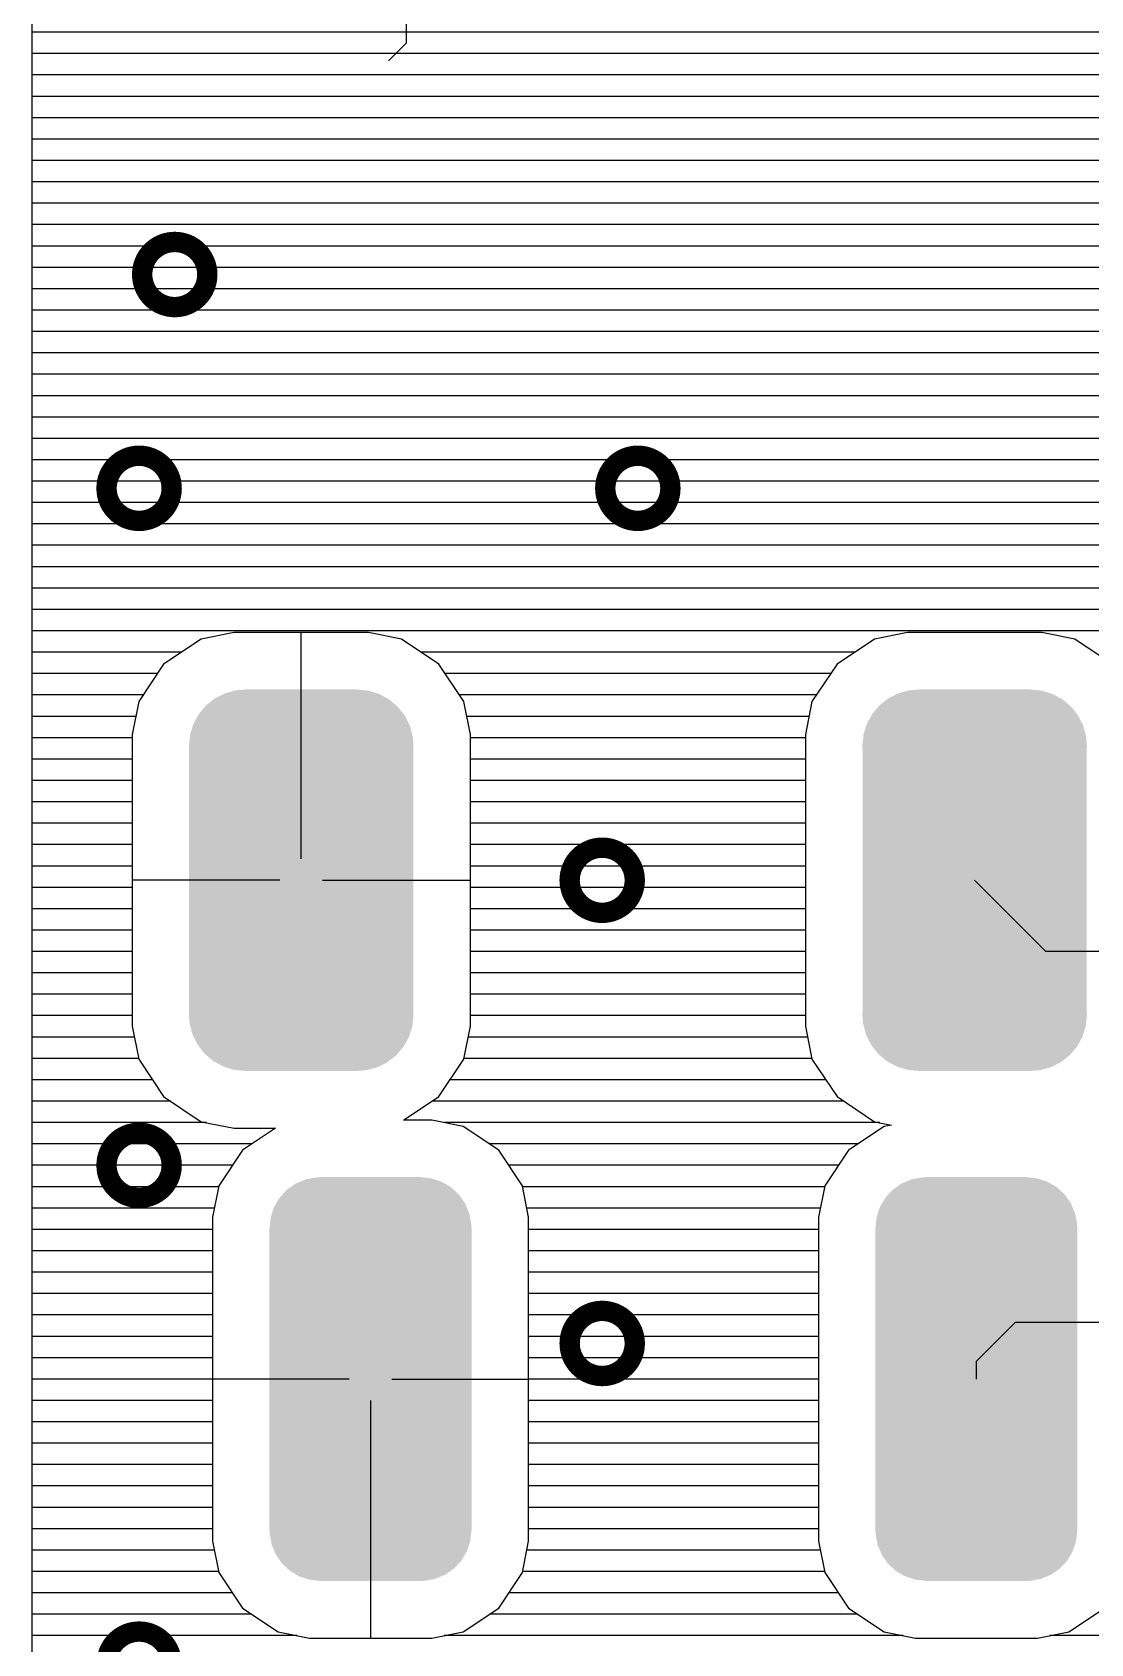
# Model space of a CAD drawing. Extents: x 295 to 953, y 10 to 290.
# Drawn here: x 625.85 to 644.72, y 108.46 to 137.18 of the extents above; entities that cross this region are included whole.
import ezdxf

# ---------------------------------------------------------------- set-up
doc = ezdxf.new("R2010")
doc.units = 0
doc.header["$LTSCALE"] = 5
doc.header["$MEASUREMENT"] = 0
doc.layers.get('0').update_dxf_attribs({"linetype": 'CONTINUOUS', "lineweight": 25})

msp = doc.modelspace()

# ---------------------------------------------------------------- linework, layer by layer
for p, q in [((625.852, 122.07), (625.852, 146.2)), ((632.517, 142.39), (632.517, 136.99)), ((646.152, 137.183), (625.852, 137.183)), ((645.969, 136.802), (625.852, 136.802)), ((632.517, 136.99), (632.202, 136.675)), ((645.893, 136.421), (625.852, 136.421)), ((645.817, 136.04), (625.852, 136.04)), ((645.745, 135.659), (625.852, 135.659)), ((645.822, 135.278), (625.852, 135.278)), ((645.898, 134.897), (625.852, 134.897)), ((645.974, 134.516), (625.852, 134.516)), ((646.162, 134.135), (625.852, 134.135)), ((646.416, 133.754), (625.852, 133.754)), ((646.67, 133.373), (625.852, 133.373)), ((647.168, 132.992), (625.852, 132.992)), ((647.737, 132.611), (625.852, 132.611)), ((651.242, 132.23), (625.852, 132.23)), ((651.272, 131.849), (625.852, 131.849)), ((651.405, 131.468), (625.852, 131.468)), ((651.679, 131.087), (625.852, 131.087)), ((648.428, 130.706), (625.852, 130.706)), ((648.067, 130.325), (625.852, 130.325)), ((647.889, 129.944), (625.852, 129.944)), ((647.838, 129.563), (625.852, 129.563)), ((647.838, 129.182), (625.852, 129.182)), ((647.838, 128.801), (625.852, 128.801)), ((647.838, 128.42), (625.852, 128.42)), ((647.915, 128.039), (625.852, 128.039)), ((648.153, 127.658), (625.852, 127.658)), ((648.621, 127.277), (625.852, 127.277)), ((653.965, 126.896), (625.852, 126.896)), ((653.889, 126.515), (625.852, 126.515)), ((628.865, 126.368), (628.194, 125.921)), ((629.449, 126.485), (628.865, 126.368)), ((631.847, 126.485), (629.449, 126.485)), ((630.648, 122.451), (630.648, 126.485)), ((632.436, 126.368), (631.847, 126.485)), ((633.101, 125.921), (632.436, 126.368)), ((640.864, 126.368), (640.198, 125.921)), ((641.453, 126.485), (640.864, 126.368)), ((643.851, 126.485), (641.453, 126.485)), ((644.435, 126.368), (643.851, 126.485)), ((645.105, 125.921), (644.435, 126.368)), ((628.509, 126.134), (625.852, 126.134)), ((640.513, 126.134), (632.786, 126.134)), ((628.194, 125.921), (627.752, 125.255)), ((633.548, 125.255), (633.101, 125.921)), ((640.198, 125.921), (639.751, 125.255)), ((628.082, 125.753), (625.852, 125.753)), ((640.081, 125.753), (633.218, 125.753)), ((627.828, 125.372), (625.852, 125.372)), ((627.752, 125.255), (627.635, 124.666)), ((639.827, 125.372), (633.472, 125.372)), ((633.665, 124.666), (633.548, 125.255)), ((639.751, 125.255), (639.634, 124.666)), ((627.696, 124.991), (625.852, 124.991)), ((639.7, 124.991), (633.599, 124.991)), ((627.635, 124.666), (627.635, 119.469)), ((633.665, 119.469), (633.665, 124.666)), ((639.634, 124.666), (639.634, 119.469)), ((627.635, 124.61), (625.852, 124.61)), ((639.634, 124.61), (633.665, 124.61)), ((627.635, 124.229), (625.852, 124.229)), ((639.634, 124.229), (633.665, 124.229)), ((627.635, 123.848), (625.852, 123.848)), ((639.634, 123.848), (633.665, 123.848)), ((627.635, 123.467), (625.852, 123.467)), ((639.634, 123.467), (633.665, 123.467)), ((627.635, 123.086), (625.852, 123.086)), ((639.634, 123.086), (633.665, 123.086)), ((627.635, 122.705), (625.852, 122.705)), ((639.634, 122.705), (633.665, 122.705)), ((627.635, 122.324), (625.852, 122.324)), ((625.852, 102.385), (625.852, 122.07)), ((630.267, 122.07), (627.635, 122.07)), ((631.029, 122.07), (633.665, 122.07)), ((639.634, 122.324), (633.665, 122.324)), ((643.922, 120.8), (642.652, 122.07)), ((627.635, 121.943), (625.852, 121.943)), ((639.634, 121.943), (633.665, 121.943)), ((627.635, 121.562), (625.852, 121.562)), ((639.634, 121.562), (633.665, 121.562)), ((627.635, 121.181), (625.852, 121.181)), ((639.634, 121.181), (633.665, 121.181)), ((627.635, 120.8), (625.852, 120.8)), ((639.634, 120.8), (633.665, 120.8)), ((647.752, 120.8), (643.922, 120.8)), ((627.635, 120.419), (625.852, 120.419)), ((639.634, 120.419), (633.665, 120.419)), ((627.635, 120.038), (625.852, 120.038)), ((639.634, 120.038), (633.665, 120.038)), ((627.635, 119.657), (625.852, 119.657)), ((639.634, 119.657), (633.665, 119.657)), ((627.671, 119.276), (625.852, 119.276)), ((627.635, 119.469), (627.752, 118.88)), ((633.548, 118.88), (633.665, 119.469)), ((639.675, 119.276), (633.625, 119.276)), ((639.634, 119.469), (639.751, 118.88)), ((627.747, 118.895), (625.852, 118.895)), ((627.752, 118.88), (628.194, 118.214)), ((633.101, 118.214), (633.548, 118.88)), ((639.746, 118.895), (633.553, 118.895)), ((639.751, 118.88), (640.198, 118.214)), ((627.996, 118.514), (625.852, 118.514)), ((640, 118.514), (633.299, 118.514)), ((628.321, 118.133), (625.852, 118.133)), ((628.194, 118.214), (628.865, 117.767)), ((632.471, 117.793), (633.101, 118.214)), ((640.32, 118.133), (632.979, 118.133)), ((640.198, 118.214), (640.864, 117.767)), ((628.956, 117.752), (625.852, 117.752)), ((628.865, 117.767), (629.449, 117.65)), ((632.974, 117.793), (632.471, 117.793)), ((633.533, 117.681), (632.974, 117.793)), ((640.96, 117.752), (633.193, 117.752)), ((640.864, 117.767), (641.168, 117.706)), ((629.449, 117.65), (630.19, 117.65)), ((630.19, 117.65), (629.601, 117.259)), ((634.168, 117.259), (633.533, 117.681)), ((641.036, 117.681), (640.401, 117.259)), ((641.168, 117.706), (641.036, 117.681)), ((629.769, 117.371), (625.852, 117.371)), ((629.601, 117.259), (629.18, 116.624)), ((640.569, 117.371), (634, 117.371)), ((634.59, 116.624), (634.168, 117.259)), ((640.401, 117.259), (639.98, 116.624)), ((629.423, 116.99), (625.852, 116.99)), ((640.223, 116.99), (634.346, 116.99)), ((629.174, 116.609), (625.852, 116.609)), ((629.18, 116.624), (629.068, 116.065)), ((634.701, 116.065), (634.59, 116.624)), ((639.975, 116.609), (634.595, 116.609)), ((639.98, 116.624), (639.868, 116.065)), ((629.098, 116.228), (625.852, 116.228)), ((629.068, 116.065), (629.068, 110.289)), ((639.898, 116.228), (634.671, 116.228)), ((634.701, 110.289), (634.701, 116.065)), ((639.868, 116.065), (639.868, 110.289)), ((629.068, 115.847), (625.852, 115.847)), ((639.868, 115.847), (634.701, 115.847)), ((629.068, 115.466), (625.852, 115.466)), ((639.868, 115.466), (634.701, 115.466)), ((629.068, 115.085), (625.852, 115.085)), ((639.868, 115.085), (634.701, 115.085)), ((629.068, 114.704), (625.852, 114.704)), ((639.868, 114.704), (634.701, 114.704)), ((629.068, 114.323), (625.852, 114.323)), ((639.868, 114.323), (634.701, 114.323)), ((642.682, 113.5), (643.373, 114.186)), ((649.108, 114.186), (643.373, 114.186)), ((629.068, 113.942), (625.852, 113.942)), ((639.868, 113.942), (634.701, 113.942)), ((629.068, 113.561), (625.852, 113.561)), ((639.868, 113.561), (634.701, 113.561)), ((642.682, 113.18), (642.682, 113.5)), ((629.068, 113.18), (625.852, 113.18)), ((631.501, 113.18), (629.068, 113.18)), ((632.263, 113.18), (634.701, 113.18)), ((639.868, 113.18), (634.701, 113.18)), ((629.068, 112.799), (625.852, 112.799)), ((631.882, 112.799), (631.882, 108.562)), ((639.868, 112.799), (634.701, 112.799)), ((629.068, 112.418), (625.852, 112.418)), ((639.868, 112.418), (634.701, 112.418)), ((629.068, 112.037), (625.852, 112.037)), ((639.868, 112.037), (634.701, 112.037)), ((629.068, 111.656), (625.852, 111.656)), ((639.868, 111.656), (634.701, 111.656)), ((629.068, 111.275), (625.852, 111.275)), ((639.868, 111.275), (634.701, 111.275)), ((629.068, 110.894), (625.852, 110.894)), ((639.868, 110.894), (634.701, 110.894)), ((629.068, 110.513), (625.852, 110.513)), ((629.068, 110.289), (629.18, 109.731)), ((634.59, 109.731), (634.701, 110.289)), ((639.868, 110.513), (634.701, 110.513)), ((639.868, 110.289), (639.98, 109.731)), ((629.098, 110.132), (625.852, 110.132)), ((639.898, 110.132), (634.671, 110.132)), ((629.174, 109.751), (625.852, 109.751)), ((629.18, 109.731), (629.601, 109.096)), ((634.168, 109.096), (634.59, 109.731)), ((639.975, 109.751), (634.595, 109.751)), ((639.98, 109.731), (640.401, 109.096)), ((629.423, 109.37), (625.852, 109.37)), ((640.223, 109.37), (634.346, 109.37)), ((629.769, 108.989), (625.852, 108.989)), ((629.601, 109.096), (630.236, 108.674)), ((633.533, 108.674), (634.168, 109.096)), ((640.569, 108.989), (634, 108.989)), ((640.401, 109.096), (641.036, 108.674)), ((644.333, 108.674), (644.968, 109.096)), ((630.577, 108.608), (625.852, 108.608)), ((630.236, 108.674), (630.795, 108.562)), ((630.795, 108.562), (632.974, 108.562)), ((632.974, 108.562), (633.533, 108.674)), ((641.377, 108.608), (633.193, 108.608)), ((641.036, 108.674), (641.595, 108.562)), ((641.595, 108.562), (643.774, 108.562)), ((643.774, 108.562), (644.333, 108.674)), ((645.944, 108.608), (643.993, 108.608))]:
    msp.add_line(p, q)
at = {"const_width": 0.363}
for points in [[(628.973, 132.865, -1), (627.812, 132.865, -1)], [(628.338, 129.055, -1), (627.177, 129.055, -1)], [(637.228, 129.055, -1), (636.067, 129.055, -1)], [(636.593, 122.07, -1), (635.432, 122.07, -1)], [(628.338, 116.99, -1), (627.177, 116.99, -1)], [(636.593, 113.815, -1), (635.432, 113.815, -1)], [(628.338, 108.1, -1), (627.177, 108.1, -1)]]:
    msp.add_lwpolyline(points, format="xyb", close=True, dxfattribs=at)
for points in [[(632.336, 125.19), (632.215, 125.292), (628.954, 125.19), (629.085, 125.292)], [(632.215, 125.292), (632.175, 125.314), (629.085, 125.292), (629.113, 125.314)], [(632.175, 125.314), (632.039, 125.389), (629.113, 125.314), (629.264, 125.389)], [(632.039, 125.389), (631.991, 125.404), (629.264, 125.389), (629.293, 125.404)], [(631.991, 125.404), (631.846, 125.448), (629.293, 125.404), (629.461, 125.448)], [(631.846, 125.448), (631.774, 125.456), (629.461, 125.448), (629.488, 125.456)], [(631.774, 125.456), (631.646, 125.468), (629.488, 125.456), (629.649, 125.468)], [(631.646, 125.468), (631.646, 125.471), (629.649, 125.468), (629.649, 125.471)], [(644.34, 125.19), (644.219, 125.292), (640.959, 125.19), (641.089, 125.292)], [(644.219, 125.292), (644.179, 125.314), (641.089, 125.292), (641.117, 125.314)], [(644.179, 125.314), (644.043, 125.389), (641.117, 125.314), (641.268, 125.389)], [(644.043, 125.389), (643.995, 125.404), (641.268, 125.389), (641.298, 125.404)], [(643.995, 125.404), (643.85, 125.448), (641.298, 125.404), (641.466, 125.448)], [(643.85, 125.448), (643.778, 125.456), (641.466, 125.448), (641.492, 125.456)], [(643.778, 125.456), (643.65, 125.468), (641.492, 125.456), (641.653, 125.468)], [(643.65, 125.468), (643.65, 125.471), (641.653, 125.468), (641.653, 125.471)], [(632.565, 124.86), (632.493, 125.004), (628.726, 124.86), (628.805, 125.004)], [(632.493, 125.004), (632.467, 125.037), (628.805, 125.004), (628.824, 125.037)], [(632.467, 125.037), (632.369, 125.162), (628.824, 125.037), (628.931, 125.162)], [(632.369, 125.162), (632.336, 125.19), (628.931, 125.162), (628.954, 125.19)], [(644.569, 124.86), (644.497, 125.004), (640.731, 124.86), (640.81, 125.004)], [(644.497, 125.004), (644.471, 125.037), (640.81, 125.004), (640.828, 125.037)], [(644.471, 125.037), (644.373, 125.162), (640.828, 125.037), (640.935, 125.162)], [(644.373, 125.162), (644.34, 125.19), (640.935, 125.162), (640.959, 125.19)], [(632.636, 124.629), (632.626, 124.668), (628.662, 124.629), (628.666, 124.668)], [(632.626, 124.668), (632.584, 124.824), (628.666, 124.668), (628.715, 124.824)], [(632.584, 124.824), (632.565, 124.86), (628.715, 124.824), (628.726, 124.86)], [(644.64, 124.629), (644.63, 124.668), (640.667, 124.629), (640.67, 124.668)], [(644.63, 124.668), (644.588, 124.824), (640.67, 124.668), (640.719, 124.824)], [(644.588, 124.824), (644.569, 124.86), (640.719, 124.824), (640.731, 124.86)], [(632.649, 124.468), (632.636, 124.629), (628.646, 124.468), (628.662, 124.629)], [(632.647, 124.397), (632.649, 124.468), (628.649, 124.397), (628.646, 124.468)], [(632.647, 119.743), (632.647, 124.397), (628.649, 119.743), (628.649, 124.397)], [(644.653, 124.468), (644.64, 124.629), (640.65, 124.468), (640.667, 124.629)], [(644.651, 124.397), (644.653, 124.468), (640.653, 124.397), (640.65, 124.468)], [(644.651, 119.743), (644.651, 124.397), (640.653, 119.743), (640.653, 124.397)], [(632.649, 119.672), (632.647, 119.743), (628.646, 119.672), (628.649, 119.743)], [(632.633, 119.511), (632.649, 119.672), (628.659, 119.511), (628.646, 119.672)], [(632.629, 119.472), (632.633, 119.511), (628.67, 119.472), (628.659, 119.511)], [(644.653, 119.672), (644.651, 119.743), (640.65, 119.672), (640.653, 119.743)], [(644.637, 119.511), (644.653, 119.672), (640.663, 119.511), (640.65, 119.672)], [(644.633, 119.472), (644.637, 119.511), (640.674, 119.472), (640.663, 119.511)], [(632.58, 119.316), (632.629, 119.472), (628.712, 119.316), (628.67, 119.472)], [(632.569, 119.28), (632.58, 119.316), (628.73, 119.28), (628.712, 119.316)], [(632.49, 119.136), (632.569, 119.28), (628.802, 119.136), (628.73, 119.28)], [(644.584, 119.316), (644.633, 119.472), (640.716, 119.316), (640.674, 119.472)], [(644.573, 119.28), (644.584, 119.316), (640.734, 119.28), (640.716, 119.316)], [(644.494, 119.136), (644.573, 119.28), (640.806, 119.136), (640.734, 119.28)], [(632.471, 119.103), (632.49, 119.136), (628.828, 119.103), (628.802, 119.136)], [(632.365, 118.978), (632.471, 119.103), (628.926, 118.978), (628.828, 119.103)], [(632.341, 118.95), (632.365, 118.978), (628.959, 118.95), (628.926, 118.978)], [(632.21, 118.848), (632.341, 118.95), (629.08, 118.848), (628.959, 118.95)], [(644.476, 119.103), (644.494, 119.136), (640.832, 119.103), (640.806, 119.136)], [(644.369, 118.978), (644.476, 119.103), (640.93, 118.978), (640.832, 119.103)], [(644.345, 118.95), (644.369, 118.978), (640.963, 118.95), (640.93, 118.978)], [(644.214, 118.848), (644.345, 118.95), (641.084, 118.848), (640.963, 118.95)], [(632.182, 118.826), (632.21, 118.848), (629.12, 118.826), (629.08, 118.848)], [(632.031, 118.751), (632.182, 118.826), (629.257, 118.751), (629.12, 118.826)], [(632.002, 118.736), (632.031, 118.751), (629.304, 118.736), (629.257, 118.751)], [(631.834, 118.692), (632.002, 118.736), (629.449, 118.692), (629.304, 118.736)], [(631.807, 118.684), (631.834, 118.692), (629.521, 118.684), (629.449, 118.692)], [(631.646, 118.672), (631.807, 118.684), (629.649, 118.672), (629.521, 118.684)], [(631.646, 118.669), (631.646, 118.672), (629.649, 118.669), (629.649, 118.672)], [(644.186, 118.826), (644.214, 118.848), (641.124, 118.826), (641.084, 118.848)], [(644.036, 118.751), (644.186, 118.826), (641.261, 118.751), (641.124, 118.826)], [(644.006, 118.736), (644.036, 118.751), (641.308, 118.736), (641.261, 118.751)], [(643.838, 118.692), (644.006, 118.736), (641.453, 118.692), (641.308, 118.736)], [(643.811, 118.684), (643.838, 118.692), (641.525, 118.684), (641.453, 118.692)], [(643.65, 118.672), (643.811, 118.684), (641.653, 118.672), (641.525, 118.684)], [(643.65, 118.669), (643.65, 118.672), (641.653, 118.669), (641.653, 118.672)], [(633.319, 116.598), (633.207, 116.665), (630.453, 116.598), (630.548, 116.665)], [(633.207, 116.665), (633.155, 116.695), (630.548, 116.665), (630.622, 116.695)], [(633.155, 116.695), (633.025, 116.739), (630.622, 116.695), (630.724, 116.739)], [(633.025, 116.739), (632.974, 116.756), (630.724, 116.739), (630.816, 116.756)], [(632.974, 116.756), (632.809, 116.774), (630.816, 116.756), (630.912, 116.774)], [(632.809, 116.774), (632.784, 116.776), (630.912, 116.774), (630.98, 116.776)], [(632.784, 116.776), (632.784, 116.779), (630.98, 116.776), (630.98, 116.779)], [(644.119, 116.598), (644.007, 116.665), (641.253, 116.598), (641.349, 116.665)], [(644.007, 116.665), (643.955, 116.695), (641.349, 116.665), (641.422, 116.695)], [(643.955, 116.695), (643.825, 116.739), (641.422, 116.695), (641.524, 116.739)], [(643.825, 116.739), (643.774, 116.756), (641.524, 116.739), (641.616, 116.756)], [(643.774, 116.756), (643.609, 116.774), (641.616, 116.756), (641.712, 116.774)], [(643.609, 116.774), (643.584, 116.776), (641.712, 116.774), (641.78, 116.776)], [(643.584, 116.776), (643.584, 116.779), (641.78, 116.776), (641.78, 116.779)], [(633.568, 116.312), (633.496, 116.415), (630.201, 116.312), (630.262, 116.415)], [(633.496, 116.415), (633.459, 116.468), (630.262, 116.415), (630.312, 116.468)], [(633.459, 116.468), (633.365, 116.555), (630.312, 116.468), (630.392, 116.555)], [(633.365, 116.555), (633.319, 116.598), (630.392, 116.555), (630.453, 116.598)], [(644.368, 116.312), (644.296, 116.415), (641.001, 116.312), (641.062, 116.415)], [(644.296, 116.415), (644.259, 116.468), (641.062, 116.415), (641.112, 116.468)], [(644.259, 116.468), (644.165, 116.555), (641.112, 116.468), (641.192, 116.555)], [(644.165, 116.555), (644.119, 116.598), (641.192, 116.555), (641.253, 116.598)], [(633.678, 115.948), (633.655, 116.07), (630.091, 115.948), (630.105, 116.07)], [(633.655, 116.07), (633.642, 116.136), (630.105, 116.07), (630.127, 116.136)], [(633.642, 116.136), (633.594, 116.251), (630.127, 116.136), (630.165, 116.251)], [(633.594, 116.251), (633.568, 116.312), (630.165, 116.251), (630.201, 116.312)], [(644.478, 115.948), (644.455, 116.07), (640.891, 115.948), (640.905, 116.07)], [(644.455, 116.07), (644.442, 116.136), (640.905, 116.07), (640.927, 116.136)], [(644.442, 116.136), (644.394, 116.251), (640.927, 116.136), (640.965, 116.251)], [(644.394, 116.251), (644.368, 116.312), (640.965, 116.251), (641.001, 116.312)], [(633.683, 110.48), (633.683, 115.88), (630.081, 110.48), (630.081, 115.88)], [(633.68, 115.88), (633.678, 115.948), (630.084, 115.88), (630.091, 115.948)], [(644.483, 110.48), (644.483, 115.88), (640.881, 110.48), (640.881, 115.88)], [(644.48, 115.88), (644.478, 115.948), (640.884, 115.88), (640.891, 115.948)], [(633.673, 110.413), (633.68, 110.48), (630.087, 110.413), (630.084, 110.48)], [(633.66, 110.29), (633.673, 110.413), (630.11, 110.29), (630.087, 110.413)], [(633.638, 110.226), (633.66, 110.29), (630.122, 110.226), (630.11, 110.29)], [(644.473, 110.413), (644.48, 110.48), (640.887, 110.413), (640.884, 110.48)], [(644.46, 110.29), (644.473, 110.413), (640.91, 110.29), (640.887, 110.413)], [(644.438, 110.226), (644.46, 110.29), (640.922, 110.226), (640.91, 110.29)], [(633.599, 110.109), (633.638, 110.226), (630.171, 110.109), (630.122, 110.226)], [(633.564, 110.05), (633.599, 110.109), (630.196, 110.05), (630.171, 110.109)], [(633.502, 109.945), (633.564, 110.05), (630.269, 109.945), (630.196, 110.05)], [(644.399, 110.109), (644.438, 110.226), (640.971, 110.109), (640.922, 110.226)], [(644.364, 110.05), (644.399, 110.109), (640.996, 110.05), (640.971, 110.109)], [(644.302, 109.945), (644.364, 110.05), (641.069, 109.945), (640.996, 110.05)], [(633.454, 109.893), (633.502, 109.945), (630.305, 109.893), (630.269, 109.945)], [(633.372, 109.805), (633.454, 109.893), (630.401, 109.805), (630.305, 109.893)], [(633.313, 109.764), (633.372, 109.805), (630.445, 109.764), (630.401, 109.805)], [(633.216, 109.695), (633.313, 109.764), (630.56, 109.695), (630.445, 109.764)], [(644.254, 109.893), (644.302, 109.945), (641.105, 109.893), (641.069, 109.945)], [(644.172, 109.805), (644.254, 109.893), (641.201, 109.805), (641.105, 109.893)], [(644.113, 109.764), (644.172, 109.805), (641.245, 109.764), (641.201, 109.805)], [(644.016, 109.695), (644.113, 109.764), (641.36, 109.695), (641.245, 109.764)], [(633.146, 109.666), (633.216, 109.695), (630.61, 109.666), (630.56, 109.695)], [(633.04, 109.621), (633.146, 109.666), (630.744, 109.621), (630.61, 109.666)], [(632.956, 109.606), (633.04, 109.621), (630.791, 109.606), (630.744, 109.621)], [(632.852, 109.586), (632.956, 109.606), (630.969, 109.586), (630.791, 109.606)], [(632.822, 109.585), (632.852, 109.586), (630.98, 109.585), (630.969, 109.586)], [(632.784, 109.584), (632.822, 109.585), (630.98, 109.584), (630.98, 109.585)], [(632.784, 109.581), (632.784, 109.584), (630.98, 109.581), (630.98, 109.584)], [(643.946, 109.666), (644.016, 109.695), (641.41, 109.666), (641.36, 109.695)], [(643.84, 109.621), (643.946, 109.666), (641.544, 109.621), (641.41, 109.666)], [(643.757, 109.606), (643.84, 109.621), (641.591, 109.606), (641.544, 109.621)], [(643.652, 109.586), (643.757, 109.606), (641.769, 109.586), (641.591, 109.606)], [(643.622, 109.585), (643.652, 109.586), (641.78, 109.585), (641.769, 109.586)], [(643.584, 109.584), (643.622, 109.585), (641.78, 109.584), (641.78, 109.585)], [(643.584, 109.581), (643.584, 109.584), (641.78, 109.581), (641.78, 109.584)]]:
    msp.add_solid(points)

doc.saveas('drawing.dxf')
